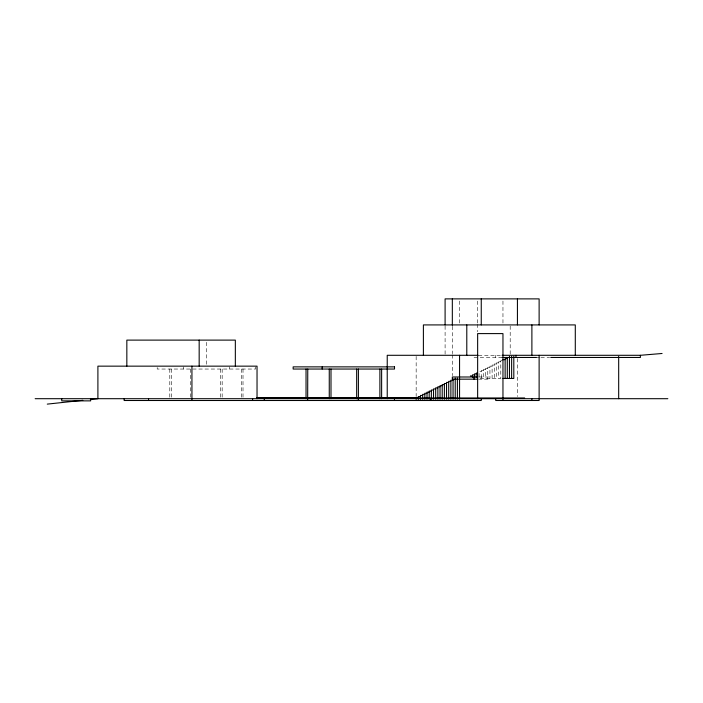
<?xml version="1.0" encoding="UTF-8"?>
<svg xmlns="http://www.w3.org/2000/svg" width="703" height="703" viewBox="0 0 703 703"><rect width="100%" height="100%" fill="white"/><g stroke="black" fill="none" stroke-linecap="round" stroke-linejoin="round"><path stroke-width="0.53" stroke-dasharray="3.52 2.64" d="M478.409 355.296L501.424 355.296M474.024 357.467L502.118 357.467M536.494 357.467L539.781 357.467M540.879 357.467L549.641 357.467M502.961 360.718L500.791 360.718L500.791 378.442L479.086 378.442L479.086 371.571L481.256 371.571M500.791 361.808L498.62 361.808L498.62 378.442M498.62 362.889L496.45 362.889L496.45 378.442M496.45 363.978L494.279 363.978L494.279 378.442M494.279 365.059L492.109 365.059L492.109 378.442M492.109 366.149L489.938 366.149L489.938 378.442M489.938 367.23L487.768 367.23L487.768 378.442M487.768 368.319L485.597 368.319L485.597 378.442M485.597 369.4L483.427 369.4L483.427 378.442M483.427 370.49L481.256 370.49L481.256 378.442M478.848 376.993L488.488 376.993L488.488 379.163L478.848 379.163M517.426 358.556L517.426 396.527M510.193 326.007L510.193 354.215M502.961 301.051L502.961 323.837M495.729 355.296L495.729 357.467M477.645 301.077L477.645 323.011M477.645 324.109L477.645 331.79M459.56 301.051L459.56 323.837M452.328 326.297L452.328 353.723M452.328 354.822L452.328 375.666M445.096 326.007L445.096 354.215M416.158 356.386L416.158 396.527M255.593 366.869L255.593 369.04L157.208 369.04L157.208 366.869M243.01 369.04L243.01 397.599M241.27 369.04L241.27 397.599M229.538 366.869L229.538 369.04M222.166 369.04L222.166 397.599M220.426 369.04L220.426 397.599M206.401 342.282L206.401 365.059M190.636 369.04L190.636 397.599M183.263 366.869L183.263 369.04M171.532 369.04L171.532 397.599M169.801 369.04L169.801 397.599"/><path stroke-width="1.05" d="M47.277 404.12L82.822 400.315M90.362 399.506L97.902 398.698L97.902 366.149L257.034 366.149L257.034 398.698M502.065 355.296L640.389 355.296L662.085 353.486M478.093 355.296L387.23 355.296L387.23 398.698M502.118 357.467L536.494 357.467M550.739 357.467L640.389 357.467L640.389 355.296M507.302 358.556L505.132 358.556L505.132 378.442M502.961 359.637L505.132 359.637M476.915 373.741L474.753 373.741L474.753 377.537M474.753 374.831L472.583 374.831L472.583 377.537M470.412 375.912L472.583 375.912M477.776 376.993L452.328 376.993L452.328 379.163L477.776 379.163M502.961 378.442L513.805 378.442L513.805 356.351M453.048 380.253L450.878 380.253L450.878 399.102M450.878 381.334L448.707 381.334L448.707 399.102M448.707 382.423L446.537 382.423L446.537 399.102M446.537 383.504L444.366 383.504L444.366 399.102M444.366 384.594L442.205 384.594L442.205 399.111M442.205 385.675L440.034 385.675L440.034 399.111M440.034 386.764L437.864 386.764L437.864 399.119M437.864 387.845L435.693 387.845L435.693 399.119M435.693 388.935L433.523 388.935L433.523 399.128M433.523 390.016L431.352 390.016L431.352 399.137M431.352 391.105L429.181 391.105L429.181 399.146M429.181 392.186L427.011 392.186L427.011 399.163M427.011 393.267L424.84 393.267L424.84 399.181M424.84 394.357L422.67 394.357L422.67 399.199M422.67 395.438L420.499 395.438L420.499 399.242M420.499 396.527L418.329 396.527L418.329 399.295M256.639 397.608L379.602 397.608M381.782 397.608L418.689 397.608M257.395 397.968L524.658 397.968M35.15 398.698L667.85 398.698M618.684 356.386L618.684 398.698M575.291 355.296L575.291 324.918L423.391 324.918L423.391 355.296M539.122 324.918L539.122 298.88L445.096 298.88L445.096 324.918M539.122 355.296L539.122 400.508L495.729 400.508L495.729 398.698M531.89 324.918L531.89 355.296M531.89 398.698L531.89 400.508M517.426 298.88L517.426 324.918M515.976 355.296L515.976 357.467M511.635 356.351L511.635 378.442M509.464 356.386L509.464 378.442M507.302 357.467L507.302 378.442M502.961 400.508L502.961 333.6L477.645 333.6L477.645 398.698M481.256 298.88L481.256 324.918M481.256 398.698L481.256 400.508L124.15 400.508L124.15 398.698M476.915 372.66L476.915 377.502M474.024 376.993L474.024 379.163M466.792 324.918L466.792 355.296M459.56 355.296L459.56 399.093M457.389 378.047L457.389 399.093M455.219 378.082L455.219 399.093M453.048 379.163L453.048 399.093M452.328 298.88L452.328 325.208M430.631 398.698L430.631 400.508M416.158 397.608L416.158 399.295M394.462 398.698L394.462 400.508M381.632 369.04L381.632 398.698M379.892 369.04L379.892 398.698M358.398 369.04L358.398 398.698M358.293 398.698L358.293 400.508M356.667 369.04L356.667 398.698M330.999 369.04L330.999 398.698M329.259 369.04L329.259 398.698M322.185 366.869L322.185 369.04M307.765 369.04L307.668 400.508M306.033 369.04L306.033 398.698M264.266 398.698L264.266 400.508M252.614 398.698L252.614 400.508M235.338 366.149L235.338 340.111L126.839 340.111L126.839 366.149M199.169 340.111L199.169 366.149M191.937 366.149L191.937 400.508M148.535 398.698L148.535 400.508M90.669 398.698L90.669 400.868L61.741 400.868L61.741 398.698M394.515 366.869L293.151 366.869L293.151 369.04L394.515 369.04L394.515 366.869"/></g></svg>
